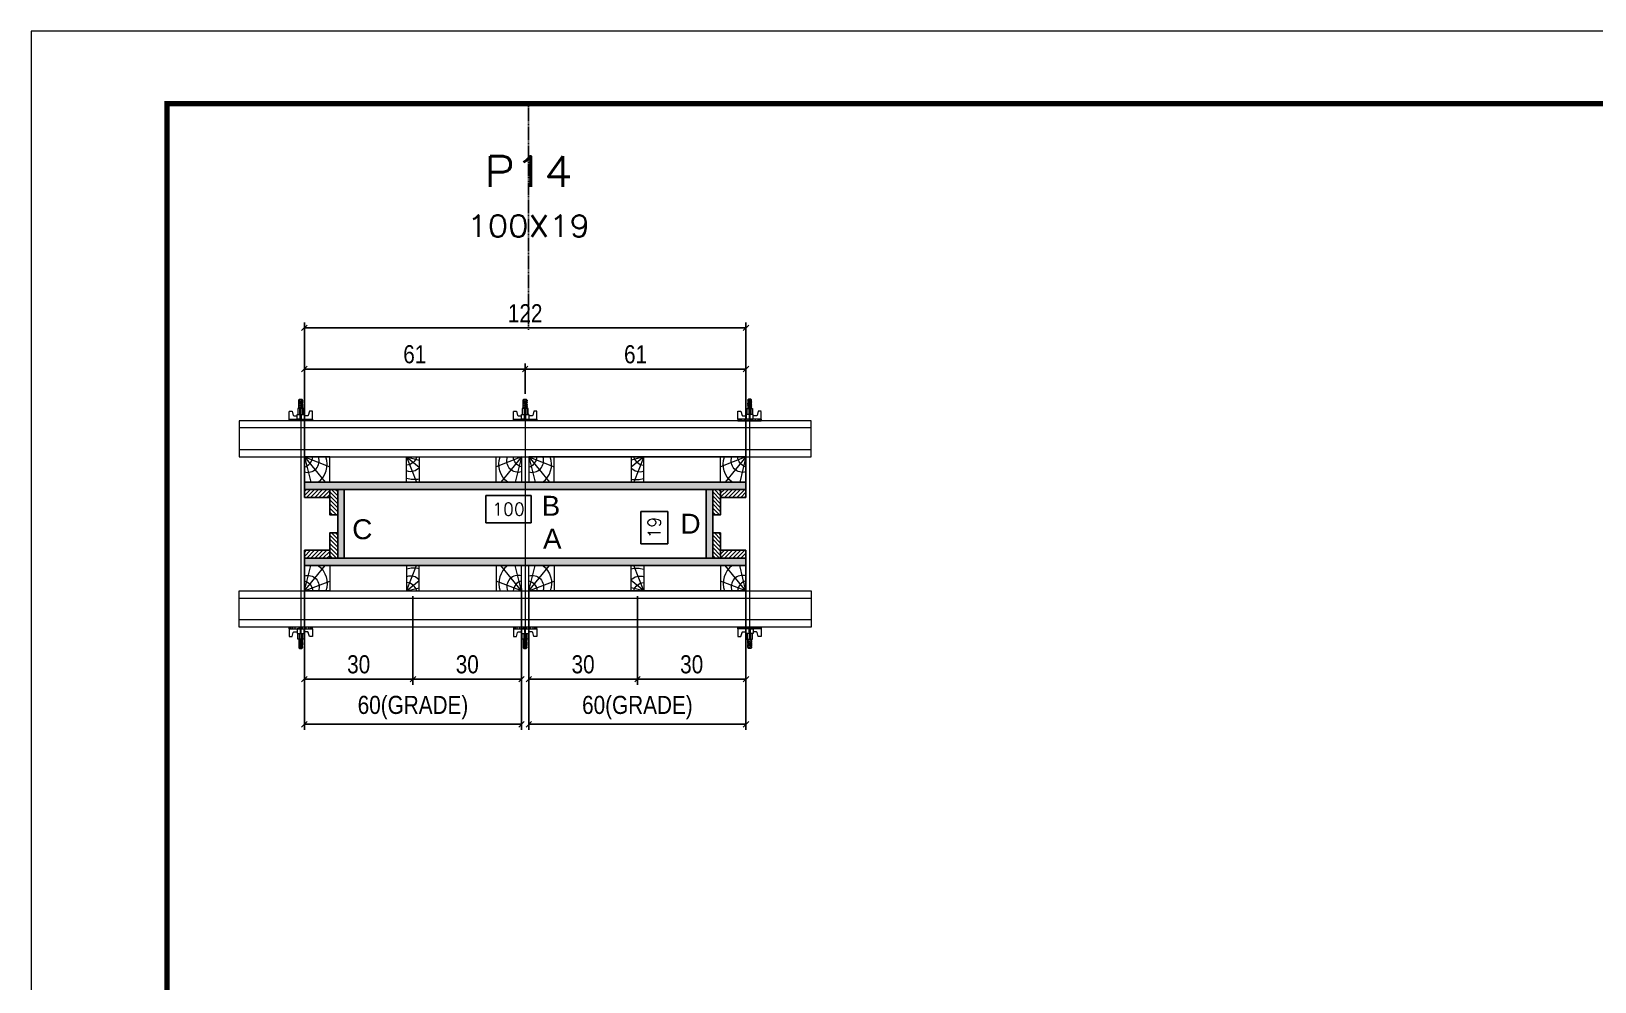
# Model space of a CAD drawing. Extents: x 808 to 7089, y -98 to 17032.
# Drawn here: x 3992 to 4856, y 14210 to 14735 of the extents above; entities that cross this region are included whole.
import ezdxf
from ezdxf.enums import TextEntityAlignment as Align

# ---------------------------------------------------------------- set-up
doc = ezdxf.new("R2010")
doc.units = 0
doc.linetypes.add('DASHED', pattern=[0.75, 0.5, -0.25])
doc.linetypes.add('HIDDEN', pattern=[0.375, 0.25, -0.125])
for name, color, linetype in [('CHAPA', 1, 'Continuous'), ('Cota Seção (2x)', 241, 'Continuous'), ('Painéis', 200, 'Continuous'), ('SARRAFO', 251, 'Continuous'), ('Texto de Titulo', 7, 'Continuous'), ('Texto Qtd Sarr', 242, 'Continuous'), ('TEXTO_GERAL', 7, 'Continuous')]:
    doc.layers.add(name, color=color, linetype=linetype)
for name, color, linetype, lineweight in [('Folhas', 255, 'Continuous', 9), ('Hachura', 251, 'Continuous', 9), ('Madeira', 126, 'Continuous', 18), ('Perfil Metálico', 224, 'Continuous', 18), ('SARRAFO DE PRESSAO', 251, 'DASHED', 9), ('Texto Seção', 7, 'Continuous', 15)]:
    doc.layers.add(name, color=color, linetype=linetype, lineweight=lineweight)
doc.styles.add('ARIAL', font='arial.ttf')
doc.styles.add('COTA TECNICA 2X', font='techl___.ttf', dxfattribs={"height": 10})
doc.styles.add('ROMANS', font='romans.shx')
doc.dimstyles.new('SECAO PILAR', dxfattribs={"dimtxt": 10, "dimasz": 3, "dimexe": 3, "dimexo": 3, "dimgap": 3, "dimtad": 1, "dimdec": 1, "dimlfac": 0.5, "dimzin": 12, "dimdsep": 46, "dimtxsty": 'COTA TECNICA 2X', "dimblk1": 'OBLIQUE', "dimblk2": 'OBLIQUE', "dimsah": 1, "dimcen": 0.9, "dimclrd": 256, "dimclre": 256, "dimclrt": 256, "dimadec": 1, "dimazin": 3, "dimtfac": 1, "dimtdec": 1, "dimtmove": 0, "dimatfit": 3, "dimfxl": 1, "dimtolj": 1, "dimtzin": 12, "dimarcsym": 0})
doc.dimstyles.new('SECÇÃO 2', dxfattribs={"dimtxt": 7, "dimasz": 6, "dimexe": 0.18, "dimexo": 2, "dimgap": -4, "dimtad": 3, "dimdec": 1, "dimlfac": 0.5, "dimzin": 12, "dimdsep": 46, "dimtxsty": 'ROMANS', "dimblk": 'ARCHTICK', "dimcen": 0.09, "dimse1": 1, "dimse2": 1, "dimsd1": 1, "dimsd2": 1, "dimclrd": 180, "dimclre": 5, "dimclrt": 1, "dimadec": 0, "dimazin": 3, "dimtfac": 1, "dimtdec": 1, "dimtofl": 0, "dimtmove": 0, "dimatfit": 3, "dimldrblk": 'ARCHTICK', "dimfxl": 1, "dimtolj": 1, "dimtzin": 0, "dimarcsym": 0})
pattern_1 = [(45, (13645.5203, 37373.6456), (-1.12253202, 1.12253202), [])]
pattern_2 = [(45, (13510.5203, 37373.6456), (-1.12253202, 1.12253202), [])]

# ---------------------------------------------------------------- blocks, each defined once
blk = doc.blocks.new('9999999999')
at = {"layer": 'Folhas'}
blk.add_lwpolyline([(98138.98, 34190.21), (99623.98, 34190.21), (99623.98, 35240.21), (98138.98, 35240.21)], close=True, dxfattribs=at)
at = {"layer": 'Folhas', "color": 30, "const_width": 3}
blk.add_lwpolyline([(98213.98, 34230.21), (99583.98, 34230.21), (99583.98, 35200.21), (98213.98, 35200.21)], close=True, dxfattribs=at)
blk = doc.blocks.new('titulo1')
at = {"layer": 'Defpoints', "color": 252, "linetype": 'HIDDEN', "ltscale": 2}
blk.add_line((0, 0), (0, 125), dxfattribs=at)
at = {"layer": 'Defpoints', "style": 'ROMANS', "oblique": 15}
blk.add_attdef('FOLHA', text='', height=10, dxfattribs=at).set_placement((0, 15.58), align=Align.MIDDLE_CENTER)
at = {"layer": 'Texto Qtd Sarr', "color": 3, "style": 'ROMANS', "oblique": 15}
for tag, height, p in [('TITULO', 17, (0, 71.45)), ('SEÇÃO', 12, (0, 41.55))]:
    blk.add_attdef(tag, text='', height=height, dxfattribs=at).set_placement(p, align=Align.MIDDLE_CENTER)
blk = doc.blocks.new('*D1260')
at = {"layer": 'Cota Seção (2x)', "color": 180, "lineweight": -2, "transparency": 16777216}
for p, q in [((4267.85, 14478.85), (4242.85, 14478.85)), ((4242.85, 14478.85), (4242.85, 14463.85)), ((4267.85, 14463.85), (4267.85, 14478.85)), ((4242.85, 14463.85), (4267.85, 14463.85))]:
    blk.add_line(p, q, dxfattribs=at)
at = {"layer": 'Defpoints', "color": 0, "transparency": 16777216}
for p in [(4164.57, 14482.24), (4364.57, 14482.24), (4164.57, 14459.85)]:
    blk.add_point(p, dxfattribs=at)
at = {"layer": 'Cota Seção (2x)', "color": 1, "transparency": 16777216, "insert": (4255.35, 14471.35), "char_height": 7, "attachment_point": 5, "style": 'ROMANS'}
blk.add_mtext('\\A1;100', dxfattribs=at)
blk = doc.blocks.new('_ArchTick')
at = {"color": 0, "linetype": 'ByBlock', "const_width": 0.15}
blk.add_lwpolyline([(-0.5, -0.5), (0.5, 0.5)], dxfattribs=at)
blk = doc.blocks.new('_Oblique')
at = {"color": 0, "linetype": 'ByBlock', "lineweight": -2}
blk.add_line((-0.5, -0.5), (0.5, 0.5), dxfattribs=at)
blk = doc.blocks.new('*D1261')
at = {"layer": 'Cota Seção (2x)', "lineweight": -2, "transparency": 16777216}
for p, q in [((4142.57, 14489.24), (4142.57, 14574.53)), ((4386.57, 14489.24), (4386.57, 14574.53)), ((4386.57, 14571.53), (4142.57, 14571.53))]:
    blk.add_line(p, q, dxfattribs=at)
at = {"layer": 'Defpoints', "color": 0, "transparency": 16777216}
for p in [(4142.57, 14571.53), (4142.57, 14486.24), (4386.57, 14486.24)]:
    blk.add_point(p, dxfattribs=at)
at = {"layer": 'Cota Seção (2x)', "lineweight": -2, "transparency": 16777216, "xscale": 3, "yscale": 3, "zscale": 3, "rotation": 180}
blk.add_blockref('_Oblique', (4142.57, 14571.53), dxfattribs=at)
at = {"layer": 'Cota Seção (2x)', "lineweight": -2, "transparency": 16777216, "xscale": 3, "yscale": 3, "zscale": 3}
blk.add_blockref('_Oblique', (4386.57, 14571.53), dxfattribs=at)
at = {"layer": 'Cota Seção (2x)', "transparency": 16777216, "insert": (4264.57, 14579.59), "char_height": 10, "attachment_point": 5, "style": 'COTA TECNICA 2X'}
blk.add_mtext('\\A1;122', dxfattribs=at)
blk = doc.blocks.new('*D1262')
at = {"layer": 'Cota Seção (2x)', "lineweight": -2, "transparency": 16777216}
for p, q in [((4264.57, 14535.04), (4264.57, 14551.76)), ((4386.57, 14548.76), (4264.57, 14548.76)), ((4386.57, 14523.24), (4386.57, 14551.76))]:
    blk.add_line(p, q, dxfattribs=at)
at = {"layer": 'Defpoints', "color": 0, "transparency": 16777216}
for p in [(4264.57, 14548.76), (4264.57, 14532.04), (4386.57, 14520.24)]:
    blk.add_point(p, dxfattribs=at)
at = {"layer": 'Cota Seção (2x)', "lineweight": -2, "transparency": 16777216, "xscale": 3, "yscale": 3, "zscale": 3, "rotation": 180}
blk.add_blockref('_Oblique', (4264.57, 14548.76), dxfattribs=at)
at = {"layer": 'Cota Seção (2x)', "lineweight": -2, "transparency": 16777216, "xscale": 3, "yscale": 3, "zscale": 3}
blk.add_blockref('_Oblique', (4386.57, 14548.76), dxfattribs=at)
at = {"layer": 'Cota Seção (2x)', "transparency": 16777216, "insert": (4325.57, 14556.86), "char_height": 10, "attachment_point": 5, "style": 'COTA TECNICA 2X'}
blk.add_mtext('\\A1;61', dxfattribs=at)
blk = doc.blocks.new('*D1263')
at = {"layer": 'Cota Seção (2x)', "lineweight": -2, "transparency": 16777216}
for p, q in [((4142.57, 14523.24), (4142.57, 14551.76)), ((4142.57, 14548.76), (4264.57, 14548.76)), ((4264.57, 14535.04), (4264.57, 14551.76))]:
    blk.add_line(p, q, dxfattribs=at)
at = {"layer": 'Defpoints', "color": 0, "transparency": 16777216}
for p in [(4264.57, 14548.76), (4264.57, 14532.04), (4142.57, 14520.24)]:
    blk.add_point(p, dxfattribs=at)
at = {"layer": 'Cota Seção (2x)', "lineweight": -2, "transparency": 16777216, "xscale": 3, "yscale": 3, "zscale": 3, "rotation": 180}
blk.add_blockref('_Oblique', (4142.57, 14548.76), dxfattribs=at)
at = {"layer": 'Cota Seção (2x)', "lineweight": -2, "transparency": 16777216, "xscale": 3, "yscale": 3, "zscale": 3}
blk.add_blockref('_Oblique', (4264.57, 14548.76), dxfattribs=at)
at = {"layer": 'Cota Seção (2x)', "transparency": 16777216, "insert": (4203.57, 14556.86), "char_height": 10, "attachment_point": 5, "style": 'COTA TECNICA 2X'}
blk.add_mtext('\\A1;61', dxfattribs=at)
blk = doc.blocks.new('*D1264')
at = {"layer": 'Cota Seção (2x)', "color": 180, "lineweight": -2, "transparency": 16777216}
for p, q in [((4343.43, 14470.14), (4328.43, 14470.14)), ((4328.43, 14470.14), (4328.43, 14452.14)), ((4343.43, 14452.14), (4343.43, 14470.14)), ((4328.43, 14452.14), (4343.43, 14452.14))]:
    blk.add_line(p, q, dxfattribs=at)
at = {"layer": 'Defpoints', "color": 0, "transparency": 16777216}
for p in [(4364.57, 14482.24), (4347.43, 14444.24), (4364.57, 14444.24)]:
    blk.add_point(p, dxfattribs=at)
at = {"layer": 'Cota Seção (2x)', "color": 1, "transparency": 16777216, "insert": (4335.93, 14461.14), "char_height": 7, "attachment_point": 5, "rotation": 90, "style": 'ROMANS'}
blk.add_mtext('\\A1;19', dxfattribs=at)
blk = doc.blocks.new('C')
at = {"layer": 'Hachura', "color": 0}
for p, q in [((0, 3.22), (0, -3.22)), ((0.45, 3.22), (0, 3.22)), ((0.46, 3.16), (0, 3.16)), ((0.46, 3.05), (0, 3.05)), ((0.46, 2.88), (0, 2.88)), ((0, 2.75), (0, -1.16)), ((0.46, 2.65), (0, 2.65)), ((0.46, 2.23), (0, 2.23)), ((0.46, 1.51), (0, 1.51)), ((0.39, 0.49), (0.17, 0.49)), ((0.45, -3.23), (0.45, 3.22)), ((0.45, 3.22), (2.58, 3.22)), ((1.74, 0.97), (0.45, 0.97)), ((1.45, 0.1), (0.45, 0.1)), ((1.35, 1.94), (1.35, 0.96)), ((2.58, 2.39), (1.47, 2.09)), ((1.74, -0.97), (1.74, 0.97)), ((1.74, 0.97), (1.74, 0.84)), ((1.74, 0.97), (1.74, 0.84)), ((1.74, 0.84), (3.35, 0.84)), ((3.35, 0.45), (1.74, 0.45)), ((2.58, 3.22), (2.58, 2.39)), ((3.32, 0.84), (3.32, -0.84)), ((3.35, 0.84), (3.35, -0.84)), ((3.68, 0.45), (3.35, 0.45)), ((3.84, -0.52), (3.35, 0.45)), ((3.35, 0.06), (3.67, -0.57)), ((3.68, 0.45), (4.16, -0.52)), ((3.72, 0.5), (4.25, -0.57)), ((4.37, -0.55), (3.83, 0.53)), ((4.15, 0.45), (3.93, 0.45)), ((4.42, -0.52), (3.93, 0.45)), ((4.15, 0.45), (4.26, 0.45)), ((4.26, 0.45), (4.74, -0.52)), ((4.3, 0.5), (4.83, -0.57)), ((4.95, -0.55), (4.41, 0.53)), ((4.51, 0.45), (4.84, 0.45)), ((5, -0.52), (4.51, 0.45)), ((4.84, 0.45), (5.32, -0.52)), ((4.88, 0.5), (5.41, -0.57)), ((5.53, -0.55), (4.99, 0.53)), ((5.58, -0.52), (5.09, 0.45)), ((5.42, 0.45), (5.09, 0.45)), ((5.58, -0.52), (5.09, 0.45)), ((5.42, 0.45), (5.74, -0.19)), ((5.46, 0.5), (5.74, -0.07)), ((5.74, 0.19), (5.57, 0.53)), ((5.74, 0.32), (5.68, 0.45)), ((5.68, 0.45), (5.74, 0.45)), ((5.74, 0.45), (5.9, 0.29)), ((5.74, 0.45), (5.74, -0.52)), ((5.9, -0.36), (5.9, 0.29)), ((0.45, 0), (0, 0)), ((0.46, -1.52), (0, -1.52)), ((0.46, -2.23), (0, -2.23)), ((0.46, -2.65), (0, -2.65)), ((0.46, -2.88), (0, -2.88)), ((0.46, -3.05), (0, -3.05)), ((0.46, -3.16), (0, -3.16)), ((0, -3.22), (2.57, -3.22)), ((0.08, -0.48), (0.29, -0.48)), ((0.29, -0.48), (0.4, -0.48)), ((0.45, 0), (0.45, -0.97)), ((0.45, -0.16), (1.45, -0.16)), ((0.45, -0.65), (0.45, -0.32)), ((0.45, -3.23), (0.45, -0.65)), ((0.45, -0.97), (1.74, -0.97)), ((1.35, -1.94), (1.35, -0.97)), ((2.58, -2.39), (1.47, -2.1)), ((3.35, -0.32), (1.74, -0.32)), ((3.35, -0.84), (1.74, -0.84)), ((2.58, -3.23), (2.58, -2.39)), ((3.35, -0.07), (3.58, -0.52)), ((3.35, -0.52), (3.58, -0.52)), ((3.84, -0.52), (4.16, -0.52)), ((4.42, -0.52), (4.74, -0.52)), ((4.63, -0.52), (4.74, -0.52)), ((5, -0.52), (5.32, -0.52)), ((5.58, -0.52), (5.74, -0.52)), ((5.74, -0.52), (5.9, -0.36)), ((5.74, -0.52), (5.74, -0.52))]:
    blk.add_line(p, q, dxfattribs=at)
for centre, radius, start, end in [((1.52, 1.94), 0.161, 104.7436, 180), ((1.44, -0.03), 0.129, 272.695, 87.305), ((3.81, 0.39), 0.143, 25.5688, 154.4312), ((4.39, 0.39), 0.143, 25.5688, 154.4312), ((4.97, 0.39), 0.143, 25.5688, 154.4312), ((5.55, 0.39), 0.143, 25.5688, 154.4312), ((0.17, -0.37), 0.174, 221.744, 317.8592), ((1.52, -1.94), 0.161, 180, 255.2564), ((3.71, -0.4), 0.174, 222.1408, 318.256), ((4.29, -0.4), 0.174, 222.1408, 318.256), ((4.87, -0.4), 0.174, 222.1408, 318.256), ((5.45, -0.4), 0.174, 222.1408, 318.256), ((5.61, -0.4), 0.174, 317.8592, 318.256)]:
    blk.add_arc(centre, radius, start, end, dxfattribs=at)
blk = doc.blocks.new('PONTALETE')
at = {"layer": 'Madeira'}
for q in [(2.71, 7), (7, 5.76), (7, 1.74)]:
    blk.add_line((0, 0), q, dxfattribs=at)
blk.add_lwpolyline([(0, 0), (7, 0), (7, 7), (0, 7)], close=True, dxfattribs=at)
for centre, radius, start, end in [((2.04, 0.06), 6.23, 37.2818, 109.0913), ((1.09, 0.9), 3.19, 343.603, 109.9847), ((-0.21, -0.78), 3.09, 14.6322, 86.0383)]:
    blk.add_arc(centre, radius, start, end, dxfattribs=at)
blk = doc.blocks.new('*D1258')
at = {"layer": 'Cota Seção (2x)', "lineweight": -2, "transparency": 16777216}
for p, q in [((4266.57, 14427.57), (4266.57, 14349.52)), ((4386.57, 14427.57), (4386.57, 14349.52)), ((4386.57, 14352.52), (4266.57, 14352.52))]:
    blk.add_line(p, q, dxfattribs=at)
at = {"layer": 'Defpoints', "color": 0, "transparency": 16777216}
for p in [(4266.57, 14430.57), (4386.57, 14430.57), (4266.57, 14352.52)]:
    blk.add_point(p, dxfattribs=at)
at = {"layer": 'Cota Seção (2x)', "lineweight": -2, "transparency": 16777216, "xscale": 3, "yscale": 3, "zscale": 3, "rotation": 180}
blk.add_blockref('_Oblique', (4266.57, 14352.52), dxfattribs=at)
at = {"layer": 'Cota Seção (2x)', "lineweight": -2, "transparency": 16777216, "xscale": 3, "yscale": 3, "zscale": 3}
blk.add_blockref('_Oblique', (4386.57, 14352.52), dxfattribs=at)
at = {"layer": 'Cota Seção (2x)', "transparency": 16777216, "insert": (4326.57, 14361.74), "char_height": 10, "attachment_point": 5, "style": 'COTA TECNICA 2X'}
blk.add_mtext('\\A1;60(GRADE)', dxfattribs=at)
blk = doc.blocks.new('MEIO PONTALETE')
at = {"layer": 'Madeira'}
for q in [(2.71, 7), (3.5, 2.88), (3.5, 0.87)]:
    blk.add_line((0, 0), q, dxfattribs=at)
blk.add_lwpolyline([(0, 0), (3.5, 0), (3.5, 7), (0, 7)], close=True, dxfattribs=at)
for centre, radius, start, end in [((2.04, 0.06), 6.23, 76.4499, 109.0913), ((1.09, 0.9), 3.19, 40.9063, 109.9847), ((-0.21, -0.78), 3.09, 14.6322, 86.0383)]:
    blk.add_arc(centre, radius, start, end, dxfattribs=at)
blk = doc.blocks.new('*D1265')
at = {"layer": 'Cota Seção (2x)', "lineweight": -2, "transparency": 16777216}
for p, q in [((4326.57, 14423.24), (4326.57, 14374.39)), ((4386.57, 14423.24), (4386.57, 14374.39)), ((4386.57, 14377.39), (4326.57, 14377.39))]:
    blk.add_line(p, q, dxfattribs=at)
at = {"layer": 'Defpoints', "color": 0, "transparency": 16777216}
for p in [(4326.57, 14426.24), (4386.57, 14426.24), (4326.57, 14377.39)]:
    blk.add_point(p, dxfattribs=at)
at = {"layer": 'Cota Seção (2x)', "lineweight": -2, "transparency": 16777216, "xscale": 3, "yscale": 3, "zscale": 3, "rotation": 180}
blk.add_blockref('_Oblique', (4326.57, 14377.39), dxfattribs=at)
at = {"layer": 'Cota Seção (2x)', "lineweight": -2, "transparency": 16777216, "xscale": 3, "yscale": 3, "zscale": 3}
blk.add_blockref('_Oblique', (4386.57, 14377.39), dxfattribs=at)
at = {"layer": 'Cota Seção (2x)', "transparency": 16777216, "insert": (4356.57, 14385.6), "char_height": 10, "attachment_point": 5, "style": 'COTA TECNICA 2X'}
blk.add_mtext('\\A1;30', dxfattribs=at)
blk = doc.blocks.new('*D1266')
at = {"layer": 'Cota Seção (2x)', "lineweight": -2, "transparency": 16777216}
for p, q in [((4266.57, 14423.24), (4266.57, 14374.39)), ((4326.57, 14423.24), (4326.57, 14374.39)), ((4326.57, 14377.39), (4266.57, 14377.39))]:
    blk.add_line(p, q, dxfattribs=at)
at = {"layer": 'Defpoints', "color": 0, "transparency": 16777216}
for p in [(4266.57, 14426.24), (4326.57, 14426.24), (4266.57, 14377.39)]:
    blk.add_point(p, dxfattribs=at)
at = {"layer": 'Cota Seção (2x)', "lineweight": -2, "transparency": 16777216, "xscale": 3, "yscale": 3, "zscale": 3, "rotation": 180}
blk.add_blockref('_Oblique', (4266.57, 14377.39), dxfattribs=at)
at = {"layer": 'Cota Seção (2x)', "lineweight": -2, "transparency": 16777216, "xscale": 3, "yscale": 3, "zscale": 3}
blk.add_blockref('_Oblique', (4326.57, 14377.39), dxfattribs=at)
at = {"layer": 'Cota Seção (2x)', "transparency": 16777216, "insert": (4296.57, 14385.6), "char_height": 10, "attachment_point": 5, "style": 'COTA TECNICA 2X'}
blk.add_mtext('\\A1;30', dxfattribs=at)
blk = doc.blocks.new('*D1259')
at = {"layer": 'Cota Seção (2x)', "lineweight": -2, "transparency": 16777216}
for p, q in [((4142.57, 14427.57), (4142.57, 14349.52)), ((4262.57, 14427.57), (4262.57, 14349.52)), ((4142.57, 14352.52), (4262.57, 14352.52))]:
    blk.add_line(p, q, dxfattribs=at)
at = {"layer": 'Defpoints', "color": 0, "transparency": 16777216}
for p in [(4142.57, 14430.57), (4262.57, 14430.57), (4262.57, 14352.52)]:
    blk.add_point(p, dxfattribs=at)
at = {"layer": 'Cota Seção (2x)', "lineweight": -2, "transparency": 16777216, "xscale": 3, "yscale": 3, "zscale": 3, "rotation": 180}
blk.add_blockref('_Oblique', (4142.57, 14352.52), dxfattribs=at)
at = {"layer": 'Cota Seção (2x)', "lineweight": -2, "transparency": 16777216, "xscale": 3, "yscale": 3, "zscale": 3}
blk.add_blockref('_Oblique', (4262.57, 14352.52), dxfattribs=at)
at = {"layer": 'Cota Seção (2x)', "transparency": 16777216, "insert": (4202.57, 14361.74), "char_height": 10, "attachment_point": 5, "style": 'COTA TECNICA 2X'}
blk.add_mtext('\\A1;60(GRADE)', dxfattribs=at)
blk = doc.blocks.new('*D1267')
at = {"layer": 'Cota Seção (2x)', "lineweight": -2, "transparency": 16777216}
for p, q in [((4142.57, 14423.24), (4142.57, 14374.39)), ((4202.57, 14423.24), (4202.57, 14374.39)), ((4142.57, 14377.39), (4202.57, 14377.39))]:
    blk.add_line(p, q, dxfattribs=at)
at = {"layer": 'Defpoints', "color": 0, "transparency": 16777216}
for p in [(4142.57, 14426.24), (4202.57, 14426.24), (4202.57, 14377.39)]:
    blk.add_point(p, dxfattribs=at)
at = {"layer": 'Cota Seção (2x)', "lineweight": -2, "transparency": 16777216, "xscale": 3, "yscale": 3, "zscale": 3, "rotation": 180}
blk.add_blockref('_Oblique', (4142.57, 14377.39), dxfattribs=at)
at = {"layer": 'Cota Seção (2x)', "lineweight": -2, "transparency": 16777216, "xscale": 3, "yscale": 3, "zscale": 3}
blk.add_blockref('_Oblique', (4202.57, 14377.39), dxfattribs=at)
at = {"layer": 'Cota Seção (2x)', "transparency": 16777216, "insert": (4172.57, 14385.6), "char_height": 10, "attachment_point": 5, "style": 'COTA TECNICA 2X'}
blk.add_mtext('\\A1;30', dxfattribs=at)
blk = doc.blocks.new('*D1268')
at = {"layer": 'Cota Seção (2x)', "lineweight": -2, "transparency": 16777216}
for p, q in [((4202.57, 14423.24), (4202.57, 14374.39)), ((4262.57, 14423.24), (4262.57, 14374.39)), ((4202.57, 14377.39), (4262.57, 14377.39))]:
    blk.add_line(p, q, dxfattribs=at)
at = {"layer": 'Defpoints', "color": 0, "transparency": 16777216}
for p in [(4202.57, 14426.24), (4262.57, 14426.24), (4262.57, 14377.39)]:
    blk.add_point(p, dxfattribs=at)
at = {"layer": 'Cota Seção (2x)', "lineweight": -2, "transparency": 16777216, "xscale": 3, "yscale": 3, "zscale": 3, "rotation": 180}
blk.add_blockref('_Oblique', (4202.57, 14377.39), dxfattribs=at)
at = {"layer": 'Cota Seção (2x)', "lineweight": -2, "transparency": 16777216, "xscale": 3, "yscale": 3, "zscale": 3}
blk.add_blockref('_Oblique', (4262.57, 14377.39), dxfattribs=at)
at = {"layer": 'Cota Seção (2x)', "transparency": 16777216, "insert": (4232.57, 14385.6), "char_height": 10, "attachment_point": 5, "style": 'COTA TECNICA 2X'}
blk.add_mtext('\\A1;30', dxfattribs=at)

msp = doc.modelspace()

# ---------------------------------------------------------------- hatches: boundary and pattern name
at = {"layer": 'Hachura'}
h = msp.add_hatch(color=256, dxfattribs=at)
h.dxf.hatch_style = 1
h.paths.add_polyline_path([(4142.57, 14482.24), (4142.57, 14486.24), (4386.57, 14486.24), (4386.57, 14482.24)])
h = msp.add_hatch(color=256, dxfattribs=at)
h.dxf.hatch_style = 1
h.paths.add_polyline_path([(4142.57, 14482.24), (4142.57, 14486.24), (4386.57, 14486.24), (4386.57, 14482.24)])
h = msp.add_hatch(dxfattribs=at)
h.set_pattern_fill('ANSI31', color=256, scale=0.5, angle=360, style=0)
h.set_pattern_definition(pattern_1)
h.paths.add_polyline_path([(4156.57, 14482.24), (4156.57, 14477.84), (4142.57, 14477.84), (4142.57, 14482.24)])
h = msp.add_hatch(dxfattribs=at)
h.set_pattern_fill('ANSI31', color=256, scale=0.5, angle=630, style=0)
h.set_pattern_definition([(315, (27085.9766, 4979.2856), (1.12253202, 1.12253202), [])])
h.paths.add_polyline_path([(4156.57, 14468.24), (4160.97, 14468.24), (4160.97, 14482.24), (4156.57, 14482.24)])
h = msp.add_hatch(color=256, dxfattribs=at)
h.dxf.hatch_style = 1
h.paths.add_polyline_path([(4164.57, 14482.24), (4160.97, 14482.24), (4160.97, 14444.24), (4164.57, 14444.24)])
h = msp.add_hatch(color=256, dxfattribs=at)
h.dxf.hatch_style = 1
h.paths.add_polyline_path([(4164.57, 14482.24), (4160.97, 14482.24), (4160.97, 14444.24), (4164.57, 14444.24)])
h = msp.add_hatch(color=256, dxfattribs=at)
h.dxf.hatch_style = 1
h.paths.add_polyline_path([(4368.17, 14482.24), (4364.57, 14482.24), (4364.57, 14444.24), (4368.17, 14444.24)])
h = msp.add_hatch(color=256, dxfattribs=at)
h.dxf.hatch_style = 1
h.paths.add_polyline_path([(4368.17, 14482.24), (4364.57, 14482.24), (4364.57, 14444.24), (4368.17, 14444.24)])
h = msp.add_hatch(dxfattribs=at)
h.set_pattern_fill('ANSI31', color=256, scale=0.5, angle=630, style=0)
h.set_pattern_definition([(315, (27297.5766, 4979.2856), (1.12253202, 1.12253202), [])])
h.paths.add_polyline_path([(4368.17, 14468.24), (4372.57, 14468.24), (4372.57, 14482.24), (4368.17, 14482.24)])
h = msp.add_hatch(dxfattribs=at)
h.set_pattern_fill('ANSI31', color=256, scale=0.5, angle=360, style=0)
h.set_pattern_definition(pattern_2)
h.paths.add_polyline_path([(4372.57, 14482.24), (4372.57, 14477.84), (4386.57, 14477.84), (4386.57, 14482.24)])
h = msp.add_hatch(dxfattribs=at)
h.set_pattern_fill('ANSI31', color=256, scale=0.5, angle=630, style=0)
h.set_pattern_definition([(315, (27085.9766, 4955.2856), (1.12253202, 1.12253202), [])])
h.paths.add_polyline_path([(4156.57, 14444.24), (4160.97, 14444.24), (4160.97, 14458.24), (4156.57, 14458.24)])
h = msp.add_hatch(dxfattribs=at)
h.set_pattern_fill('ANSI31', color=256, scale=0.5, angle=630, style=0)
h.set_pattern_definition([(315, (27297.5766, 4955.2856), (1.12253202, 1.12253202), [])])
h.paths.add_polyline_path([(4368.17, 14444.24), (4372.57, 14444.24), (4372.57, 14458.24), (4368.17, 14458.24)])
h = msp.add_hatch(dxfattribs=at)
h.set_pattern_fill('ANSI31', color=256, scale=0.5, angle=360, style=0)
h.set_pattern_definition(pattern_1)
h.paths.add_polyline_path([(4156.57, 14444.24), (4156.57, 14448.64), (4142.57, 14448.64), (4142.57, 14444.24)])
h = msp.add_hatch(color=256, dxfattribs=at)
h.dxf.hatch_style = 1
h.paths.add_polyline_path([(4142.57, 14444.24), (4142.57, 14440.24), (4386.57, 14440.24), (4386.57, 14444.24)])
h = msp.add_hatch(color=256, dxfattribs=at)
h.dxf.hatch_style = 1
h.paths.add_polyline_path([(4142.57, 14444.24), (4142.57, 14440.24), (4386.57, 14440.24), (4386.57, 14444.24)])
h = msp.add_hatch(dxfattribs=at)
h.set_pattern_fill('ANSI31', color=256, scale=0.5, angle=360, style=0)
h.set_pattern_definition(pattern_2)
h.paths.add_polyline_path([(4372.57, 14444.24), (4372.57, 14448.64), (4386.57, 14448.64), (4386.57, 14444.24)])

# ---------------------------------------------------------------- linework, layer by layer
at = {"layer": 'CHAPA'}
for points in [[(4142.57, 14482.24), (4142.57, 14486.24), (4386.57, 14486.24), (4386.57, 14482.24)], [(4142.57, 14482.24), (4142.57, 14486.24), (4386.57, 14486.24), (4386.57, 14482.24)], [(4164.57, 14482.24), (4160.97, 14482.24), (4160.97, 14444.24), (4164.57, 14444.24)], [(4164.57, 14482.24), (4160.97, 14482.24), (4160.97, 14444.24), (4164.57, 14444.24)], [(4368.17, 14482.24), (4364.57, 14482.24), (4364.57, 14444.24), (4368.17, 14444.24)], [(4368.17, 14482.24), (4364.57, 14482.24), (4364.57, 14444.24), (4368.17, 14444.24)], [(4142.57, 14444.24), (4142.57, 14440.24), (4386.57, 14440.24), (4386.57, 14444.24)], [(4142.57, 14444.24), (4142.57, 14440.24), (4386.57, 14440.24), (4386.57, 14444.24)]]:
    msp.add_lwpolyline(points, close=True, dxfattribs=at)
at = {"layer": 'Hachura'}
for p, q in [((4140.57, 14531.04), (4140.56, 14399.24)), ((4264.57, 14531.04), (4264.56, 14399.24)), ((4388.57, 14531.04), (4388.58, 14399.24))]:
    msp.add_line(p, q, dxfattribs=at)
at = {"layer": 'Madeira'}
for points in [[(4142.57, 14486.24), (4142.57, 14500.24), (4262.57, 14500.24), (4262.57, 14486.24)], [(4386.57, 14486.24), (4386.57, 14500.24), (4266.57, 14500.24), (4266.57, 14486.24)], [(4142.57, 14440.24), (4142.57, 14426.24), (4262.57, 14426.24), (4262.57, 14440.24)], [(4386.57, 14440.24), (4386.57, 14426.24), (4266.57, 14426.24), (4266.57, 14440.24)]]:
    msp.add_lwpolyline(points, close=True, dxfattribs=at)
at = {"layer": 'Painéis'}
msp.add_lwpolyline([(4364.57, 14444.24), (4364.57, 14482.24), (4164.57, 14482.24), (4164.57, 14444.24)], close=True, dxfattribs=at)
at = {"layer": 'Perfil Metálico'}
for points in [[(4106.57, 14520.24), (4106.57, 14500.24), (4422.57, 14500.24), (4422.57, 14520.24)], [(4422.57, 14504.24), (4422.57, 14516.24), (4106.57, 14516.24), (4106.57, 14504.24)], [(4106.57, 14406.24), (4106.57, 14426.24), (4422.57, 14426.24), (4422.57, 14406.24)], [(4422.57, 14422.24), (4422.57, 14410.24), (4106.57, 14410.24), (4106.57, 14422.24)]]:
    msp.add_lwpolyline(points, close=True, dxfattribs=at)
at = {"layer": 'SARRAFO'}
for points in [[(4142.57, 14477.84), (4156.57, 14477.84), (4156.57, 14482.24), (4142.57, 14482.24)], [(4160.97, 14482.24), (4160.97, 14468.24), (4156.57, 14468.24), (4156.57, 14482.24)], [(4160.97, 14482.24), (4160.97, 14468.24), (4156.57, 14468.24), (4156.57, 14482.24)], [(4372.57, 14482.24), (4372.57, 14468.24), (4368.17, 14468.24), (4368.17, 14482.24)], [(4372.57, 14482.24), (4372.57, 14468.24), (4368.17, 14468.24), (4368.17, 14482.24)], [(4386.57, 14477.84), (4372.57, 14477.84), (4372.57, 14482.24), (4386.57, 14482.24)], [(4160.97, 14458.24), (4160.97, 14444.24), (4156.57, 14444.24), (4156.57, 14458.24)], [(4160.97, 14458.24), (4160.97, 14444.24), (4156.57, 14444.24), (4156.57, 14458.24)], [(4372.57, 14458.24), (4372.57, 14444.24), (4368.17, 14444.24), (4368.17, 14458.24)], [(4372.57, 14458.24), (4372.57, 14444.24), (4368.17, 14444.24), (4368.17, 14458.24)], [(4142.57, 14448.64), (4156.57, 14448.64), (4156.57, 14444.24), (4142.57, 14444.24)], [(4386.57, 14448.64), (4372.57, 14448.64), (4372.57, 14444.24), (4386.57, 14444.24)]]:
    msp.add_lwpolyline(points, close=True, dxfattribs=at)

# ---------------------------------------------------------------- block references
at = {"layer": 'Hachura', "linetype": 'Continuous', "yscale": 2, "zscale": 2}
for p, xscale, rotation in [((4140.57, 14520.24), -2, 270), ((4264.57, 14520.24), -2, 270), ((4388.57, 14520.24), 2, 90), ((4140.57, 14406.24), 2, 270), ((4264.57, 14406.24), 2, 270), ((4388.57, 14406.24), -2, 90)]:
    msp.add_blockref('C', p, dxfattribs=dict(at, xscale=xscale, rotation=rotation))
at = {"layer": 'Madeira'}
for name, p, xscale, yscale, zscale, rotation in [('PONTALETE', (4142.57, 14500.24), 2, 2, 2, 270), ('PONTALETE', (4142.57, 14500.24), 2, 2, 2, 270), ('MEIO PONTALETE', (4199.07, 14500.24), -1.999999997962732, 1.999999997962732, 1.999999997962732, 180), ('PONTALETE', (4262.57, 14500.24), -2, 2, 2, 90), ('PONTALETE', (4266.57, 14500.24), 2, 2, 2, 270), ('MEIO PONTALETE', (4330.07, 14500.24), 1.999999997962732, 1.999999997962732, 1.999999997962732, 180), ('PONTALETE', (4386.57, 14500.24), -2, 2, 2, 90), ('PONTALETE', (4142.57, 14426.24), -2, 2, 2, 270), ('PONTALETE', (4142.57, 14426.24), -2, 2, 2, 270), ('PONTALETE', (4262.57, 14426.24), 2, 2, 2, 90), ('PONTALETE', (4266.57, 14426.24), -2, 2, 2, 270), ('PONTALETE', (4386.57, 14426.24), 2, 2, 2, 90)]:
    msp.add_blockref(name, p, dxfattribs=dict(at, xscale=xscale, yscale=yscale, zscale=zscale, rotation=rotation))
at = {"layer": 'Madeira', "yscale": 1.999999997962732, "zscale": 1.999999997962732}
for p, xscale in [((4199.07, 14426.24), 1.999999997962732), ((4330.07, 14426.24), -1.999999997962732)]:
    msp.add_blockref('MEIO PONTALETE', p, dxfattribs=dict(at, xscale=xscale))
at = {"layer": 'SARRAFO DE PRESSAO', "color": 6, "linetype": 'ByBlock'}
msp.add_blockref('9999999999', (-94147.31, -20504.88), dxfattribs=at)
at = {"layer": 'Texto Seção'}
ref = msp.add_blockref('titulo1', (4266.46, 14570.33), dxfattribs=at)
ref.add_attrib('TITULO', 'P14', dxfattribs={"layer": 'Texto de Titulo', "color": 7, "height": 17, "style": 'ROMANS', "width": 1.1}).set_placement((4266.46, 14657.83), align=Align.MIDDLE_CENTER)
ref.add_attrib('SEÇÃO', '100X19', dxfattribs={"layer": 'Texto de Titulo', "color": 7, "height": 12, "style": 'ROMANS', "width": 1.1}).set_placement((4266.46, 14627.83), align=Align.MIDDLE_CENTER)

# ---------------------------------------------------------------- texts
at = {"layer": 'TEXTO_GERAL', "style": 'ARIAL'}
for s, p in [('B', (4278.8, 14473.23)), ('C', (4174.57, 14460.27)), ('D', (4355.96, 14463.34)), ('A', (4279.55, 14455))]:
    msp.add_text(s, height=11, dxfattribs=at).set_placement(p, align=Align.MIDDLE_CENTER)

# ---------------------------------------------------------------- dimensions: what is measured, and where the dimension line sits
at = {"layer": 'Cota Seção (2x)', "color": 241}
for base, p1, p2, picture, middle in [((4142.57, 14571.53), (4386.57, 14486.24), (4142.57, 14486.24), '*D1261', (4264.57, 14579.59)), ((4264.57, 14548.76), (4386.57, 14520.24), (4264.57, 14532.04), '*D1262', (4325.57, 14556.86)), ((4266.57, 14377.39), (4326.57, 14426.24), (4266.57, 14426.24), '*D1266', (4296.57, 14385.6)), ((4326.57, 14377.39), (4386.57, 14426.24), (4326.57, 14426.24), '*D1265', (4356.57, 14385.6))]:
    dim = msp.add_linear_dim(base=base, p1=p1, p2=p2, angle=180, dimstyle='SECAO PILAR', dxfattribs=at)
    dim.commit()
    dim.dimension.update_dxf_attribs({"geometry": picture, "text_midpoint": middle})
for base, p1, p2, picture, middle in [((4264.57, 14548.76), (4142.57, 14520.24), (4264.57, 14532.04), '*D1263', (4203.57, 14556.86)), ((4202.57, 14377.39), (4142.57, 14426.24), (4202.57, 14426.24), '*D1267', (4172.57, 14385.6)), ((4262.57, 14377.39), (4202.57, 14426.24), (4262.57, 14426.24), '*D1268', (4232.57, 14385.6))]:
    dim = msp.add_linear_dim(base=base, p1=p1, p2=p2, dimstyle='SECAO PILAR', dxfattribs=at)
    dim.commit()
    dim.dimension.update_dxf_attribs({"geometry": picture, "text_midpoint": middle})
for base, p2, angle, picture, middle in [((4164.57, 14459.85), (4164.57, 14482.24), 180, '*D1260', (4255.35, 14459.85)), ((4347.43, 14444.24), (4364.57, 14444.24), 270, '*D1264', (4347.43, 14461.14))]:
    dim = msp.add_linear_dim(base=base, p1=(4364.57, 14482.24), p2=p2, angle=angle, dimstyle='SECÇÃO 2', dxfattribs=at)
    dim.commit()
    dim.dimension.update_dxf_attribs({"geometry": picture, "text_midpoint": middle, "dimtype": 160})
dim = msp.add_linear_dim(base=(4262.57, 14352.52), p1=(4142.57, 14430.57), p2=(4262.57, 14430.57), text='<>(GRADE)', dimstyle='SECAO PILAR', dxfattribs=at)
dim.commit()
dim.dimension.update_dxf_attribs({"geometry": '*D1259', "text_midpoint": (4202.57, 14352.52), "dimtype": 160})
dim = msp.add_linear_dim(base=(4266.57, 14352.52), p1=(4386.57, 14430.57), p2=(4266.57, 14430.57), angle=180, text='<>(GRADE)', dimstyle='SECAO PILAR', dxfattribs=at)
dim.commit()
dim.dimension.update_dxf_attribs({"geometry": '*D1258', "text_midpoint": (4326.57, 14352.52), "dimtype": 160})

doc.saveas('drawing.dxf')
